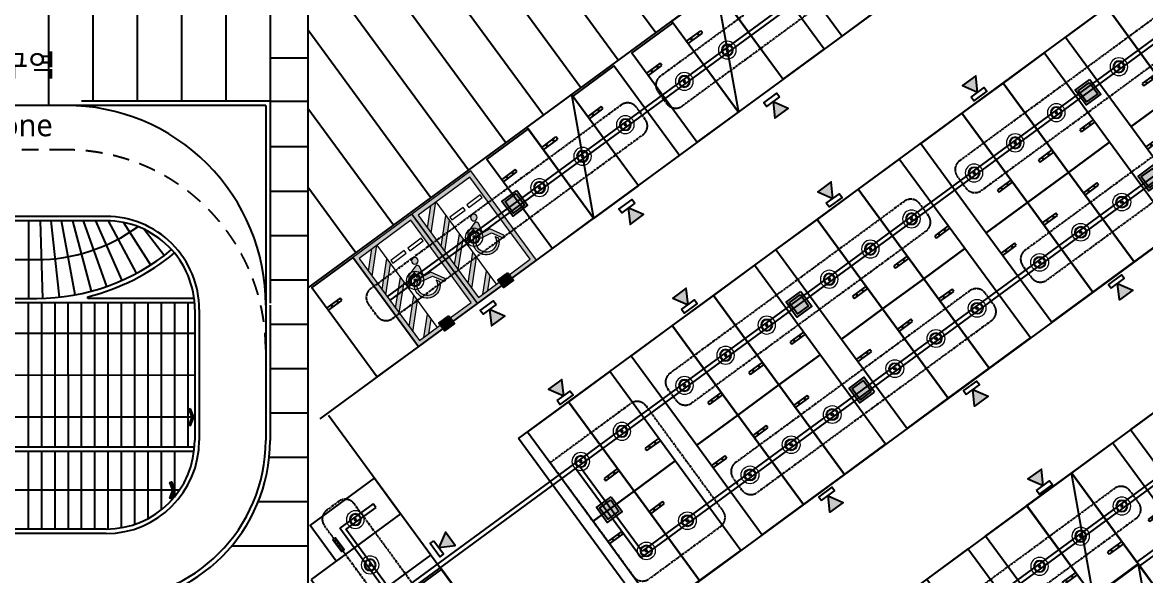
# Model space of a CAD drawing. Header units: millimetres. Extents: x 75184266 to 76346726, y -35850126 to -33679385.
# Drawn here: x 75323407 to 75374071, y -34941699 to -34916764 of the extents above; entities that cross this region are included whole.
import ezdxf
from ezdxf.enums import TextEntityAlignment as Align

# ---------------------------------------------------------------- set-up
doc = ezdxf.new("R2010")
doc.units = ezdxf.units.MM
doc.header["$LTSCALE"] = 50
doc.header["$MEASUREMENT"] = 0
for name, pattern in [('CONTINOUS', [0]), ('XR-지하3층$0$HD', [2.5, 1.5, -1]), ('XR-지하3층$0$HIDDEN2', [0.1875, 0.125, -0.0625]), ('단지배치도$0$PHANTOM2', [31.75, 15.875, -3.175, 3.175, -3.175, 3.175, -3.175])]:
    doc.linetypes.add(name, pattern=pattern)
doc.layers.get('0').update_dxf_attribs({"linetype": 'CONTINUOUS'})
doc.layers.add('1-주차면센서', color=3, linetype='CONTINUOUS', lineweight=15)
for name, color, linetype in [('2-주차안내등', 2, 'CONTINUOUS'), ('3-SIO', 1, 'CONTINUOUS'), ('PARKING', 7, 'CONTINUOUS'), ('XR-지하3층$0$1HIDDEN2', 1, 'XR-지하3층$0$HIDDEN2'), ('XR-지하3층$0$5', 5, 'CONTINUOUS'), ('XR-지하3층$0$A-주차', 9, 'CONTINUOUS'), ('XR-지하3층$0$hat', 8, 'CONTINUOUS'), ('XR-지하3층$0$일반주차', 8, 'CONTINUOUS'), ('XR-지하3층$0$장애인', 11, 'CONTINUOUS'), ('XR-지하3층$0$확장형주차', 8, 'CONTINUOUS'), ('유도관제-RECWAY', 4, 'CONTINOUS')]:
    doc.layers.add(name, color=color, linetype=linetype)
doc.layers.add('건축', color=8, linetype='CONTINUOUS', plot=False)
doc.styles.add('XR-지하3층$0$맑은고딕', font='')
doc.styles.get('XR-지하3층$0$맑은고딕').set_extended_font_data('Malgun Gothic')

# ---------------------------------------------------------------- blocks, each defined once
blk = doc.blocks.new('XR-지하3층$0$ARROWX')
blk.add_lwpolyline([(-0.2, -0.5), (-0.293, -0.463), (-0.108, 0), (-0.293, 0.463), (-0.2, 0.5), (0, 0)], close=True)
for points in [[(-0.2, 0.5), (-0.293, 0.463), (0, 0), (-0.108, 0)], [(0, 0), (-0.108, 0), (-0.2, -0.5), (-0.293, -0.463)]]:
    blk.add_solid(points)
blk = doc.blocks.new('XR-지하3층$0$일반형 주차')
at = {"layer": 'XR-지하3층$0$일반주차'}
for p, q in [((750, 3865), (0, 3865)), ((0, 3735), (750, 3735)), ((750, 3735), (750, 3865))]:
    blk.add_line(p, q, dxfattribs=at)
blk.add_lwpolyline([(2300, 5000), (0, 5000), (0, 0), (2300, 0)], close=True, dxfattribs=at)
for centre in [(238, 3800), (563, 3800)]:
    blk.add_circle(centre, 17.5, dxfattribs=at)
blk = doc.blocks.new('XR-지하3층$0$확장형 주차')
at = {"layer": 'XR-지하3층$0$확장형주차', "color": 7}
for p, q in [((0, 3965), (800, 3965)), ((0, 3835), (800, 3835)), ((800, 3835), (800, 3965))]:
    blk.add_line(p, q, dxfattribs=at)
blk.add_lwpolyline([(2500, 5100), (0, 0)], dxfattribs=at)
blk.add_lwpolyline([(2500, 5091), (0, 5091), (0, -9), (2500, -9)], close=True, dxfattribs=at)
for centre in [(238, 3900), (613, 3900)]:
    blk.add_circle(centre, 17.5, dxfattribs=at)
blk = doc.blocks.new('XR-지하3층$0$장애인 주차')
at = {"layer": 'XR-지하3층$0$5', "ltscale": 4}
h = blk.add_hatch(color=7, dxfattribs=at)
h.dxf.hatch_style = 1
h.paths.add_polyline_path([(3842, -695), (4402, -695), (4402, -1115), (3842, -1115)])
h.paths.add_polyline_path([(3892, -1065), (4352, -1065), (4352, -745), (3892, -745)], flags=16)
h.paths.add_polyline_path([(3982, -990), (3988, -973), (4011, -981), (4046, -898), (4136, -898), (4137, -881), (4072, -881), (4072, -863), (4138, -863), (4142, -810, -3.72247), (4161, -797), (4152, -916), (4058, -916), (4021, -1003)], flags=0)
h = blk.add_hatch(color=256, dxfattribs=at)
h.dxf.hatch_style = 1
h.paths.add_polyline_path([(4352, -1065), (4352, -745), (3892, -745), (3892, -1065)])
at = {"layer": 'XR-지하3층$0$hat'}
h = blk.add_hatch(color=7, dxfattribs=at)
edge = h.paths.add_edge_path()
edge.add_line((4161, -797), (4152, -916))
edge.add_line((4152, -916), (4058, -916))
edge.add_line((4058, -916), (4021, -1003))
edge.add_line((4021, -1003), (3982, -990))
edge.add_line((3982, -990), (3988, -973))
edge.add_line((3988, -973), (4011, -981))
edge.add_line((4011, -981), (4046, -898))
edge.add_line((4046, -898), (4136, -898))
edge.add_line((4136, -898), (4137, -881))
edge.add_line((4137, -881), (4072, -881))
edge.add_line((4072, -881), (4072, -863))
edge.add_line((4072, -863), (4138, -863))
edge.add_line((4138, -863), (4142, -810))
edge.add_arc((4140, -787), 22.8, -24.8827, 274.9698, ccw=False)
edge = h.paths.add_edge_path()
edge.add_line((4048, -981), (4058, -958))
edge.add_arc((4127, -942), 71.5, 192.8781, 416.1688)
edge.add_line((4167, -882), (4169, -863))
edge.add_arc((4127, -942), 89.2, 206.535, 422.4866, ccw=False)
at = {"layer": 'XR-지하3층$0$장애인', "lineweight": 5, "true_color": 0xffffff}
blk.add_hatch(color=7, dxfattribs=at).paths.add_polyline_path([(2472, 3995), (2472, -1005), (3842, -1005), (3842, -805), (2672, -805), (2672, 3795), (5572, 3795), (5572, -805), (4402, -805), (4402, -1005), (5772, -1005), (5772, 3995)])
h = blk.add_hatch(color=7, dxfattribs=at)
h.paths.add_polyline_path([(5572, 2795), (5572, 3078), (4855, 3795), (4572, 3795)])
h.paths.add_polyline_path([(4572, 3045), (4572, 2762), (5572, 1762), (5572, 2045)])
h.paths.add_polyline_path([(4572, 2012), (4572, 1729), (5572, 729), (5572, 1012)])
h.paths.add_polyline_path([(5572, -304), (5572, -21), (4572, 979), (4572, 696)])
h.paths.add_polyline_path([(4572, -54), (4572, -336), (5041, -805), (5323, -805)])
h = blk.add_hatch(color=7, dxfattribs=at)
h.paths.add_polyline_path([(3763, 2216, -1), (3463, 2216, -1)])
h.paths.add_polyline_path([(3992, 1503, -0.343093), (3870, 1283), (3381, 1194), (3090, 708, -0.931653), (2987, 770), (3330, 1379), (3639, 1415, 0.446048), (3689, 1485), (3600, 1888, -0.596144), (3699, 2009), (4214, 1851), (4443, 1569, -0.883364), (4355, 1493), (4151, 1741), (3925, 1810)])
h.paths.add_polyline_path([(4053, 1393), (4055, 1528, -1.526545), (3257, 820), (3348, 969, 1.638056)])
at = {"layer": 'XR-지하3층$0$1HIDDEN2', "color": 11}
for points in [[(4161, -797), (4152, -916), (4058, -916), (4021, -1003), (3982, -990), (3988, -973), (4011, -981), (4046, -898), (4136, -898), (4137, -881), (4072, -881), (4072, -863), (4138, -863), (4142, -810)], [(4167, -882), (4169, -863)]]:
    blk.add_lwpolyline(points, dxfattribs=at)
for centre, radius, start, end in [((4127, -942), 89.2, 206.535, 62.4866), ((4127, -942), 71.5, 192.8781, 56.1688), ((4140, -787), 22.8, 335.1173, 274.9698)]:
    blk.add_arc(centre, radius, start, end, dxfattribs=at)
at = {"layer": 'XR-지하3층$0$5', "lineweight": 5}
for p, q in [((4572, 3795), (4572, -805)), ((5572, 2795), (4572, 3795)), ((5572, 3078), (4855, 3795)), ((5572, 2045), (4572, 3045)), ((5572, 1762), (4572, 2762)), ((5572, 1012), (4572, 2012)), ((5572, 729), (4572, 1729)), ((5572, -21), (4572, 979)), ((5572, -304), (4572, 696)), ((5323, -805), (4572, -54)), ((5041, -805), (4572, -336))]:
    blk.add_line(p, q, dxfattribs=at)
at = {"layer": 'XR-지하3층$0$5', "ltscale": 4}
for p, q in [((4165, -1005), (4165, -805)), ((4165, -805), (4165, -905))]:
    blk.add_line(p, q, dxfattribs=at)
at = {"layer": 'XR-지하3층$0$5', "lineweight": 5}
for points in [[(3842, -1005), (2472, -1005), (2472, 3995), (5772, 3995), (5772, -1005), (4402, -1005)], [(3842, -805), (2672, -805), (2672, 3795), (5572, 3795), (5572, -805), (4402, -805)]]:
    blk.add_lwpolyline(points, dxfattribs=at)
at = {"layer": 'XR-지하3층$0$5', "ltscale": 4}
for points in [[(3842, -695), (3842, -1115), (4402, -1115), (4402, -695)], [(3892, -745), (3892, -1065), (4352, -1065), (4352, -745)]]:
    blk.add_lwpolyline(points, close=True, dxfattribs=at)
at = {"layer": 'XR-지하3층$0$장애인', "color": 8, "lineweight": 5}
for p, q in [((3689, 1485), (3600, 1888, 0)), ((3699, 2009, 0), (4214, 1851, 0)), ((3925, 1810, 0), (4151, 1741, 0)), ((4055, 1528), (4053, 1393)), ((4151, 1741, 0), (4355, 1493, 0)), ((4214, 1851, 0), (4443, 1569, 0)), ((3348, 969), (3257, 820))]:
    blk.add_line(p, q, dxfattribs=at)
at = {"layer": 'XR-지하3층$0$장애인', "color": 7, "lineweight": 5}
for points in [[(3523, 2720), (2773, 2720), (2773, 2870), (3523, 2870)], [(4473, 2720), (3723, 2720), (3723, 2870), (4473, 2870)]]:
    blk.add_lwpolyline(points, close=True, dxfattribs=at)
at = {"layer": 'XR-지하3층$0$장애인', "color": 8, "lineweight": 5, "extrusion": (0.976964, 0.213404, 0), "elevation": 4221}
blk.add_lwpolyline([(617, 0), (931, 0)], dxfattribs=at)
at = {"layer": 'XR-지하3층$0$장애인', "color": 8, "lineweight": 5}
for points in [[(3094, 715, -1.000002), (2987, 770), (3330, 1379), (3640, 1415)], [(3992, 1503, -0.343093), (3870, 1283), (3381, 1194), (3094, 715)]]:
    blk.add_lwpolyline(points, format="xyb", dxfattribs=at)
blk.add_circle((3613, 2216), 150, dxfattribs=at)
for centre, radius, start, end in [((3810, 1000), 582, 198.006, 65.0949), ((3682, 1922, 0), 88.4, 79.1143, 202.3185), ((4394, 1537, 0), 58.8, 227.9655, 33.7904), ((3809, 1000), 462, 183.8525, 58.2396), ((3632, 1473), 57.7, 276.2786, 12.4353)]:
    blk.add_arc(centre, radius, start, end, dxfattribs=at)
blk = doc.blocks.new('XR-지하3층$0$A$C73B52ADF')
at = {"layer": 'XR-지하3층$0$A-주차', "elevation": 0}
for points in [[(-2038, 2466), (-38, 2466), (-38, -1134), (-2038, -1134)], [(-1166, 2021), (-1166, 1871), (-1832, 1871), (-1832, 2021)]]:
    blk.add_lwpolyline(points, close=True, dxfattribs=at)
blk = doc.blocks.new('TIS-주차면센서(확대)')
at = {"layer": '1-주차면센서'}
blk.add_hatch(color=256, dxfattribs=at).paths.add_polyline_path([(43.5, 0, 1), (-43.5, 0, 1)])
h = blk.add_hatch(color=256, dxfattribs=at)
edge = h.paths.add_edge_path()
edge.add_arc((0, 0), 43.5, 0, 360)
for radius in [303.5, 203.5, 173.5, 43.5]:
    blk.add_circle((0, 0), radius, dxfattribs=at)
blk = doc.blocks.new('rehw6')
at = {"layer": '3-SIO'}
for points in [[(406938, -283999), (406938, -284825), (407763, -284825), (407763, -283999)], [(407038, -284099), (407038, -284725), (407663, -284725), (407663, -284099)]]:
    blk.add_lwpolyline(points, close=True, dxfattribs=at)
for points in [[(407038, -284099), (407663, -284725), (407663, -284099), (407038, -284725)], [(407663, -284099), (407038, -284725), (407663, -284725), (407038, -284099)]]:
    blk.add_solid(points, dxfattribs=at)
blk = doc.blocks.new('fh52f')
at = {"layer": '2-주차안내등'}
for points in [[(399980, -281538), (399333, -281164), (399333, -281912)], [(399980, -281903), (399980, -281173), (400188, -281173), (400188, -281903)]]:
    blk.add_lwpolyline(points, close=True, dxfattribs=at)
blk.add_solid([(399333, -281912), (399333, -281164), (399980, -281538)], dxfattribs=at)

msp = doc.modelspace()

# ---------------------------------------------------------------- linework, layer by layer
at = {"layer": 'PARKING', "color": 241, "linetype": '단지배치도$0$PHANTOM2', "ltscale": 0.1}
for p, q in [((75337672.9, -34938358.3, 0), (75337135.7, -34938752.2, 0)), ((75344040.7, -34946213.9, 0), (75338371.8, -34938465.9, 0)), ((75337028.1, -34939451.1, 0), (75342733.1, -34947242.8, 0))]:
    msp.add_line(p, q, dxfattribs=at)
for points in [[(75364566.6, -34911553.3), (75364172.7, -34911016.1, 0.4142136), (75363473.8, -34910908.5), (75352183.2, -34919186.2, 0.4142136), (75352075.6, -34919885.1), (75352469.5, -34920422.3, 0.4142136), (75353168.3, -34920529.9), (75364459, -34912252.2, 0.4142136)], [(75377340.8, -34915895.4), (75376946.9, -34915358.2, 0.4142136), (75376248, -34915250.6), (75365683.2, -34922996.2, 0.4142136), (75365575.6, -34923695.1), (75365969.5, -34924232.4, 0.4142136), (75366668.4, -34924340), (75377233.2, -34916594.3, 0.4142136)], [(75379903.3, -34919390.7), (75380297.2, -34919927.9, -0.4142136), (75380189.6, -34920626.8), (75369624.7, -34928372.4, -0.4142136), (75368925.8, -34928264.8), (75368531.9, -34927727.5, -0.4142136), (75368639.6, -34927028.6), (75379204.4, -34919283.1, -0.4142136)], [(75351502.4, -34921131.4), (75351108.5, -34920594.1, 0.4142136), (75350409.6, -34920486.5), (75339118.9, -34928764.2, 0.4142136), (75339011.3, -34929463.1), (75339405.2, -34930000.4, 0.4142136), (75340104.1, -34930108), (75351394.7, -34921830.2, 0.4142136)], [(75364275.9, -34925473.9), (75363882, -34924936.7, 0.4142136), (75363183.1, -34924829.1), (75352618.3, -34932574.7, 0.4142136), (75352510.7, -34933273.6), (75352904.6, -34933810.9, 0.4142136), (75353603.5, -34933918.5), (75364168.3, -34926172.8, 0.4142136)], [(75366838.4, -34928969.2), (75367232.3, -34929506.5, -0.4142136), (75367124.7, -34930205.3), (75356559.8, -34937950.9, -0.4142136), (75355860.9, -34937843.3), (75355467, -34937306, -0.4142136), (75355574.6, -34936607.1), (75366139.5, -34928861.6, -0.4142136)], [(75373762.4, -34938420.3), (75373368.5, -34937883.1, 0.4142136), (75372669.6, -34937775.5), (75362104.8, -34945521.1, 0.4142136), (75361997.2, -34946220), (75362391.1, -34946757.3, 0.4142136), (75363090, -34946864.9), (75373654.8, -34939119.2, 0.4142136)]]:
    msp.add_lwpolyline(points, format="xyb", close=True, dxfattribs=at)
msp.add_lwpolyline([(75347212.9, -34936608.4), (75350842.1, -34933947.7, -0.4142136), (75351540.9, -34934055.3), (75355009.4, -34938786.2, -0.4142136), (75354901.8, -34939485.1), (75351675.9, -34941850.2, -0.4142136), (75350977, -34941742.6), (75347212.9, -34936608.4)], format="xyb", dxfattribs=at)
for centre, start, end in [((75337968.6, -34938761.6, 0), 36.24693, 126.24693), ((75337431.3, -34939155.5, 0), 126.24693, 216.24693)]:
    msp.add_arc(centre, 500, start, end, dxfattribs=at)
at = {"layer": '건축', "ltscale": 3}
for p, q in [((75370353.7, -34903741.6), (75336281.1, -34928721.9)), ((75349494.7, -34913824.5), (75351979, -34917213)), ((75324581.1, -34914361.8, 0), (75324581.1, -34920505.4, 0)), ((75326581.1, -34914361.8, 0), (75326581.1, -34920305.4, 0)), ((75328581.1, -34914361.8, 0), (75328581.1, -34920305.4, 0)), ((75330581.1, -34914361.8, 0), (75330581.1, -34920305.4, 0)), ((75334581.1, -34914361.8, 0), (75334581.1, -34929416.2, 0)), ((75336281.1, -34914361.8, 0), (75336281.1, -34942344.4, 0)), ((75336885.4, -34914361.8), (75343521.6, -34923413.5)), ((75339486.1, -34914361.8), (75345213.1, -34922173.4)), ((75342086.7, -34914361.8), (75346904.6, -34920933.3)), ((75344687.4, -34914361.8), (75348596, -34919693.2)), ((75347288, -34914361.8), (75350287.5, -34918453.1)), ((75332581.1, -34915255.9, 0), (75332581.1, -34920305.4, 0)), ((75336281.1, -34917084.7), (75341830.2, -34924653.6)), ((75334581.1, -34918361.8), (75336281.1, -34918361.8, 0)), ((75334382.4, -34920505.4), (75317381.5, -34920505.4)), ((75334581.1, -34920305.4), (75326075.1, -34920305.4)), ((75334382.4, -34920505.4), (75334380.9, -34935606.1, 0)), ((75334581.1, -34920305.4), (75336281.1, -34920305.4)), ((75336281.1, -34920631.9), (75340138.7, -34925893.7)), ((75334582.2, -34922361.8), (75336281.1, -34922361.8, 0)), ((75334582, -34924361.8), (75336281.1, -34924361.8, 0)), ((75336281.1, -34924179.2), (75338447.2, -34927133.7)), ((75334581.8, -34926361.8), (75336281.1, -34926361.8, 0)), ((75334581.6, -34928361.8), (75336281.1, -34928361.8, 0)), ((75334563.6, -34928931, 0), (75334581.1, -34928954.9, 0)), ((75334581.5, -34929506.3), (75334580.9, -34935606.2, 0)), ((75334581.4, -34930361.8), (75336281.1, -34930361.8, 0)), ((75334581.2, -34932361.8), (75336281.1, -34932361.8, 0)), ((75334581, -34934361.8), (75336281.1, -34934361.8, 0)), ((75334542.2, -34936361.8), (75336281.1, -34936361.8, 0)), ((75334048.4, -34938361.8), (75336281.1, -34938361.8, 0)), ((75332849.8, -34940361.8), (75336281.1, -34940361.8, 0))]:
    msp.add_line(p, q, dxfattribs=at)
at = {"layer": '건축'}
for p, q in [((75336833.1, -34934640.9), (75373369.1, -34907854.6)), ((75369735.1, -34978840.8), (75337215.5, -34934484.6))]:
    msp.add_line(p, q, dxfattribs=at)
at = {"layer": '건축', "ltscale": 0.5}
for p, q in [((75345784.7, -34935517.8), (75376914.8, -34912694.9)), ((75382827.4, -34920759.7), (75351697.4, -34943582.6)), ((75327181.5, -34925505.4, 0), (75311076.4, -34925505.4, 0)), ((75386375, -34925598.5), (75355245, -34948421.5)), ((75327181.5, -34925705.4, 0), (75311076.4, -34925705.4, 0)), ((75326359.8, -34929205.4), (75326359.8, -34929127.2)), ((75331170.2, -34929405.4), (75311076, -34929405.4)), ((75331150.1, -34929205.4), (75326359.8, -34929205.4)), ((75331181.5, -34929705.8, 0), (75331180.9, -34935605.8, 0)), ((75331381.5, -34929705.8, 0), (75331380.9, -34935605.8, 0)), ((75331135.8, -34930780), (75311076.1, -34930779.6, 0)), ((75311075.9, -34932655.8, 0), (75331181.2, -34932657.9)), ((75331132.5, -34934554.8), (75311075.7, -34934554.4, 0)), ((75351697.4, -34943582.6), (75345784.7, -34935517.8)), ((75331169.6, -34935905.4), (75311076.3, -34935905.4)), ((75331149.5, -34936105.4), (75311076.3, -34936105.4)), ((75330488.1, -34937855.4, 0), (75311075.4, -34937855.5, 0)), ((75327180.9, -34939605.4, 0), (75311076.3, -34939605.4, 0)), ((75327180.9, -34939805.4, 0), (75311076.3, -34939805.4, 0))]:
    msp.add_line(p, q, dxfattribs=at)
at = {"layer": '건축', "linetype": 'XR-지하3층$0$HD', "ltscale": 10}
msp.add_line((75325381.3, -34922505.4, 0), (75311076.5, -34922505.4, 0), dxfattribs=at)
at = {"layer": '건축', "ltscale": 1000}
for p, q in [((75323676.4, -34925706.6), (75323676, -34929206.6)), ((75324326.5, -34929201.5), (75324225.9, -34925702.9)), ((75324693.3, -34925705.4), (75325060.9, -34929151.8)), ((75325789.2, -34929045.5), (75325168.5, -34925705.4)), ((75325659.3, -34925712.1), (75326507.1, -34928883.1)), ((75327210.2, -34928665.6), (75326167.3, -34925705.4)), ((75326705.8, -34925705.4), (75327894.5, -34928394.3)), ((75328555.6, -34928070.9), (75327283.3, -34925706.7)), ((75327958.6, -34925781.6), (75329189.7, -34927697.2)), ((75329793.1, -34927275.6), (75328894.9, -34926091)), ((75323676.7, -34935905.3), (75323676, -34929405.4)), ((75324276.7, -34935905.3), (75324276, -34929405.4)), ((75324276.7, -34935905.3), (75324276, -34929405.4)), ((75324876.7, -34935905.3), (75324876, -34929405.4)), ((75324876.7, -34935905.3), (75324876, -34929405.4)), ((75325476.7, -34935905.3), (75325476, -34929405.4)), ((75326076.7, -34935905.3), (75326076, -34929405.4)), ((75326676.7, -34935905.3), (75326676, -34929405.4)), ((75326676.7, -34935905.3), (75326676, -34929405.4)), ((75327276.7, -34935905.3), (75327276, -34929405.4)), ((75327276.7, -34935905.3), (75327276, -34929405.4)), ((75327876.7, -34935905.3), (75327876, -34929405.4)), ((75328476.7, -34935905.3), (75328476, -34929405.4)), ((75329076.7, -34935905.3), (75329076, -34929405.4)), ((75329076.7, -34935905.3), (75329076, -34929405.4)), ((75329676.7, -34935905.3), (75329676, -34929405.4)), ((75329676.7, -34935905.3), (75329676, -34929405.4)), ((75330276.7, -34935905.3), (75330276, -34929405.4)), ((75330876.7, -34935905.4), (75330876, -34929405.4)), ((75323677.1, -34939605.3), (75323676.7, -34936105.3)), ((75324277.1, -34939605.3), (75324276.7, -34936105.3)), ((75324877.1, -34939605.3), (75324876.7, -34936105.3)), ((75325477.1, -34939605.3), (75325476.7, -34936105.3)), ((75326077.1, -34939605.4), (75326076.7, -34936105.3)), ((75326677.1, -34939605.4), (75326676.7, -34936105.3)), ((75327277.1, -34939604.3), (75327276.7, -34936105.3)), ((75327877.1, -34939544.4), (75327876.7, -34936105.3)), ((75328477, -34939389.6), (75328476.7, -34936105.3)), ((75329077, -34939127.5), (75329076.7, -34936105.3)), ((75329677, -34938731.1), (75329676.7, -34936105.3)), ((75330276.9, -34938138.1), (75330276.7, -34936105.3))]:
    msp.add_line(p, q, dxfattribs=at)
at = {"layer": '건축', "ltscale": 0.5}
for points in [[(75311076.2, -34927455.4), (75324053.5, -34927455.4, 0.1586261), (75328614.7, -34925971)], [(75311076, -34929205.4), (75324053.5, -34929205.4, 0.1753683), (75330132.9, -34927005.5)], [(75326359.8, -34929127.2, 0.1141909), (75330264.1, -34927156.4, 0.0948821)]]:
    msp.add_lwpolyline(points, format="xyb", dxfattribs=at)
at = {"layer": '건축', "ltscale": 3}
for centre, radius, start, end in [((75325381.5, -34929505.4, 0), 9000, 359.99424, 90), ((75327180.9, -34935605.4, 0), 7200, 270, 359.99424), ((75327180.9, -34935605.4, 0), 7400, 270.00009, 359.99424)]:
    msp.add_arc(centre, radius, start, end, dxfattribs=at)
at = {"layer": '건축', "linetype": 'XR-지하3층$0$HD', "ltscale": 10}
msp.add_arc((75325381.3, -34931505.4, 0), 9000, 359.99424, 90, dxfattribs=at)
at = {"layer": '건축', "ltscale": 0.5}
for centre, radius, start, end in [((75327181.5, -34929705.4, 0), 4200, 359.99424, 90), ((75327181.5, -34929705.4, 0), 4000, 359.99424, 90), ((75327180.9, -34935605.4, 0), 4000, 270, 359.99424), ((75327180.9, -34935605.4, 0), 4200, 270, 359.99424)]:
    msp.add_arc(centre, radius, start, end, dxfattribs=at)
at = {"layer": '유도관제-RECWAY', "color": 201, "ltscale": 0.5}
for p, q in [((75339864.9, -34929132.5), (75370584, -34906610.9)), ((75339983.2, -34929293.8), (75370541.2, -34906890.3)), ((75376959.5, -34915637.9), (75340187.5, -34942597.9)), ((75377239.3, -34915680.8), (75340305.8, -34942759.2)), ((75379916.8, -34919917.8), (75351324.1, -34940879.9)), ((75379959.6, -34919638.5), (75351366.9, -34940600.6)), ((75386345.9, -34928657.8), (75357729.8, -34949638.1)), ((75386625.7, -34928700.6), (75358009.6, -34949680.9)), ((75348523.1, -34936734.6), (75351366.9, -34940600.6)), ((75348361.8, -34936852.8), (75351324.1, -34940879.9)), ((75339228.9, -34938464.3), (75337720, -34939570.5)), ((75339347.2, -34938625.6), (75337999.6, -34939613.6)), ((75339347.2, -34938625.6), (75339228.9, -34938464.3)), ((75370827.8, -34984729.9), (75337720, -34939570.5)), ((75370870.8, -34984450.3), (75337999.6, -34939613.6))]:
    msp.add_line(p, q, dxfattribs=at)

# ---------------------------------------------------------------- block references
at = {"layer": '2-주차안내등'}
for p, rotation in [((75357233, -34430867.7), 306.2261623367484), ((75366529.4, -35409380.1), 126.2261623366028), ((75350700.6, -34435656.9), 306.2261623366644), ((75359998.2, -35414168.4), 126.2261623366868), ((75344168.1, -34440446.2), 306.2261623366336), ((75353742.6, -35418743.4), 126.2261623366868), ((75338563.1, -34444555.5), 306.2261623366566), ((75360187.1, -34448603.3), 306.226162336664), ((75831227.8, -34931167.6), 216.2261623351862)]:
    msp.add_blockref('fh52f', p, dxfattribs=dict(at, rotation=rotation))
at = {"layer": '2-주차안내등', "xscale": -1, "rotation": 306.2677044691339}
for p in [(75836418.3, -35084467.3), (75829885.9, -35089256.6), (75823353.4, -35094045.8)]:
    msp.add_blockref('fh52f', p, dxfattribs=at)
at = {"layer": 'PARKING'}
for p, xscale, yscale, zscale, rotation in [((75355205.4, -34918009.5), -1.320000000298023, 1.320000000298023, 1.319999999948777, 90), ((75372869.5, -34918760.6), -1.320000000298023, 1.320000000298023, 1.319999999948777, 90), ((75353264.4, -34919421.3), -1.320000000298023, 1.320000000298023, 1.319999999948777, 90), ((75370046.9, -34920830), -1.320000000298023, 1.320000000298023, 1.319999999948777, 90), ((75350604.3, -34921371.5), -1.320000000298023, 1.320000000298023, 1.319999999948777, 90), ((75368192, -34922189.9), -1.320000000298023, 1.320000000298023, 1.319999999948777, 90), ((75348674.2, -34922797.8), -1.320000000298023, 1.320000000298023, 1.319999999948777, 90), ((75366337.1, -34923549.8), -1.320000000298023, 1.320000000298023, 1.319999999948777, 90), ((75346733.3, -34924209.5), -1.320000000298023, 1.320000000298023, 1.319999999948777, 90), ((75373003.2, -34924862.4), 1.319999998879759, 1.319999998879759, 1.319999998879759, 162.4938673609618), ((75363514.4, -34925619.3), -1.320000000298023, 1.320000000298023, 1.319999999948777, 90), ((75343784.3, -34926444.8), -1.320000000298023, 1.320000000298023, 1.319999999948777, 90), ((75371148.3, -34926222.3), 1.319999998879759, 1.319999998879759, 1.319999998879759, 162.4938673609618), ((75361659.5, -34926979.2), -1.320000000298023, 1.320000000298023, 1.319999999948777, 90), ((75369293.4, -34927582.2), 1.319999998879759, 1.319999998879759, 1.319999998879759, 162.4938673609618), ((75341122.9, -34928396), -1.320000000298023, 1.320000000298023, 1.319999999948777, 90), ((75359804.6, -34928339.1), -1.320000000298023, 1.320000000298023, 1.319999999948777, 90), ((75366470.7, -34929651.7), 1.319999998879759, 1.319999998879759, 1.319999998879759, 162.4938673609618), ((75356982, -34930408.5), -1.320000000298023, 1.320000000298023, 1.319999999948777, 90), ((75364615.9, -34931011.6), 1.319999998879759, 1.319999998879759, 1.319999998879759, 162.4938673609618), ((75355127.1, -34931768.4), -1.320000000298023, 1.320000000298023, 1.319999999948777, 90), ((75362761, -34932371.5), 1.319999998879759, 1.319999998879759, 1.319999998879759, 162.4938673609618), ((75353272.2, -34933128.4), -1.320000000298023, 1.320000000298023, 1.319999999948777, 90), ((75359938.3, -34934440.9), 1.319999998879759, 1.319999998879759, 1.319999998879759, 162.4938673609618), ((75350449.5, -34935197.8), -1.320000000298023, 1.320000000298023, 1.319999999948777, 90), ((75358083.4, -34935800.8), 1.319999998879759, 1.319999998879759, 1.319999998879759, 162.4938673609618), ((75348594.6, -34936557.7), -1.320000000298023, 1.320000000298023, 1.319999999948777, 90), ((75356228.5, -34937160.7), 1.319999998879759, 1.319999998879759, 1.319999998879759, 162.4938673609618), ((75373000.9, -34938565.7), -1.320000000298023, 1.320000000298023, 1.319999999948777, 90), ((75338424.5, -34939178.1), -1.320000000298023, 1.320000000298023, 1.319999999948777, 90), ((75353405.8, -34939230.2), 1.319999998879759, 1.319999998879759, 1.319999998879759, 162.4938673609618), ((75371146, -34939925.6), -1.320000000298023, 1.320000000298023, 1.319999999948777, 90), ((75351550.9, -34940590.1), 1.319999998879759, 1.319999998879759, 1.319999998879759, 162.4938673609618), ((75339090.5, -34941219.7), -1.320000000298023, 1.320000000298023, 1.319999999948777, 90), ((75369291.1, -34941285.5), -1.320000000298023, 1.320000000298023, 1.319999999948777, 90)]:
    msp.add_blockref('TIS-주차면센서(확대)', p, dxfattribs=dict(at, xscale=xscale, yscale=yscale, zscale=zscale, rotation=rotation))
at = {"layer": 'PARKING', "xscale": -1}
for p, rotation in [((75531831.1, -34449681.9), 36.2469337006319), ((75505968.7, -34454693.5), 36.24693370066723), ((75518790.2, -34459243), 36.2469337006319), ((75510234.1, -34468502.8), 36.24693370066723)]:
    msp.add_blockref('rehw6', p, dxfattribs=dict(at, rotation=rotation))
at = {"layer": 'PARKING', "rotation": 216.2469333569375}
for p in [(75870996, -34912296.4), (75857954.9, -34921857.2)]:
    msp.add_blockref('rehw6', p, dxfattribs=at)
at = {"layer": '건축'}
for name, p, rotation in [('XR-지하3층$0$일반형 주차', (75360383.2, -34917375.2), 36.24693643183485), ('XR-지하3층$0$일반형 주차', (75357721.2, -34919326.9), 36.24693643183485), ('XR-지하3층$0$일반형 주차', (75374173.7, -34914704.5), 216.2469364318348), ('XR-지하3층$0$확장형 주차', (75355705, -34920805.1), 36.24693643183485), ('XR-지하3층$0$일반형 주차', (75372318.8, -34916064.4), 216.2469364318348), ('XR-지하3층$0$일반형 주차', (75353850.1, -34922165), 36.24693643183485), ('XR-지하3층$0$일반형 주차', (75369496.2, -34918133.9), 216.2469364318348), ('XR-지하3층$0$일반형 주차', (75351190, -34924115.2), 36.24693643183485), ('XR-지하3층$0$일반형 주차', (75367641.3, -34919493.8), 216.2469364318348), ('XR-지하3층$0$확장형 주차', (75349173.9, -34925593.4), 36.24693643183485), ('XR-지하3층$0$일반형 주차', (75376376.6, -34925489.1), 36.24693643183485), ('XR-지하3층$0$일반형 주차', (75365786.4, -34920853.7), 216.2469364318348), ('XR-지하3층$0$일반형 주차', (75347319, -34926953.3), 36.24693643183485), ('XR-지하3층$0$일반형 주차', (75373553.9, -34927558.5), 36.24693643183485), ('XR-지하3층$0$일반형 주차', (75362963.7, -34922923.1), 216.2469364318348), ('XR-지하3층$0$일반형 주차', (75371699, -34928918.5), 36.24693643183485), ('XR-지하3층$0$일반형 주차', (75361108.8, -34924283), 216.2469364318348), ('XR-지하3층$0$일반형 주차', (75369844.1, -34930278.4), 36.24693643183485), ('XR-지하3층$0$일반형 주차', (75359253.9, -34925643), 216.2469364318348), ('XR-지하3층$0$일반형 주차', (75367021.5, -34932347.8), 36.24693643183485), ('XR-지하3층$0$일반형 주차', (75339415.5, -34932747.7), 36.24693643183485), ('XR-지하3층$0$일반형 주차', (75356431.2, -34927712.4), 216.2469364318348), ('XR-지하3층$0$일반형 주차', (75365166.6, -34933707.7), 36.24693643183485), ('XR-지하3층$0$일반형 주차', (75354576.3, -34929072.3), 216.2469364318348), ('XR-지하3층$0$일반형 주차', (75363311.7, -34935067.6), 36.24693643183485), ('XR-지하3층$0$일반형 주차', (75352721.5, -34930432.2), 216.2469364318348), ('XR-지하3층$0$일반형 주차', (75360489, -34937137.1), 36.24693643183485), ('XR-지하3층$0$일반형 주차', (75349898.8, -34932501.6), 216.2469364318348), ('XR-지하3층$0$일반형 주차', (75358634.1, -34938497), 36.24693643183485), ('XR-지하3층$0$일반형 주차', (75348043.9, -34933861.6), 216.2469364318348), ('XR-지하3층$0$일반형 주차', (75375246, -34933757.8), 216.2469348949301), ('XR-지하3층$0$일반형 주차', (75356779.2, -34939856.9), 36.24693643183485), ('XR-지하3층$0$일반형 주차', (75372583.9, -34935709.5), 216.2469348949301), ('XR-지하3층$0$일반형 주차', (75353956.6, -34941926.3), 36.24693643183485), ('XR-지하3층$0$확장형 주차', (75370729, -34937069.4), 216.2469348949301), ('XR-지하3층$0$A$C73B52ADF', (75338347.8, -34937947.6, 0), 126.2476153954574), ('XR-지하3층$0$일반형 주차', (75352101.7, -34943286.2), 36.24693643183485), ('XR-지하3층$0$일반형 주차', (75368712.9, -34938547.5), 216.2469348949301), ('XR-지하3층$0$일반형 주차', (75341827.3, -34940775.1), 126.2469333594607), ('XR-지하3층$0$일반형 주차', (75376760, -34945295.4), 36.24693643183485), ('XR-지하3층$0$일반형 주차', (75366052.8, -34940497.8), 216.2469348949301), ('XR-지하3층$0$확장형 주차', (75374743.8, -34946773.6), 36.24693643183485), ('XR-지하3층$0$확장형 주차', (75343778.5, -34943436.5), 126.2469333594607)]:
    msp.add_blockref(name, p, dxfattribs=dict(at, rotation=rotation))
at = {"layer": '건축', "xscale": -1, "rotation": 36.24693335802523}
for p in [(75347992.5, -34925213.2), (75345331.1, -34927164.4)]:
    msp.add_blockref('XR-지하3층$0$장애인 주차', p, dxfattribs=at)
at = {"layer": '건축', "yscale": 756}
for p, xscale, zscale, rotation in [((75331132.5, -34934554.8), -756, 756.0000000000008, 180.0000000028233), ((75330276.9, -34937855.4), 756, 756, 359.9999999971767)]:
    msp.add_blockref('XR-지하3층$0$ARROWX', p, dxfattribs=dict(at, xscale=xscale, zscale=zscale, rotation=rotation))

# ---------------------------------------------------------------- texts
at = {"layer": '건축', "style": 'XR-지하3층$0$맑은고딕'}
for s, p in [('어린이 보호구역', (75320359.4, -34918691)), ('Drop-Off Zone', (75320359.4, -34921393.2))]:
    msp.add_text(s, height=1000, dxfattribs=at).set_placement(p, align=Align.MIDDLE_CENTER)

doc.saveas('drawing.dxf')
